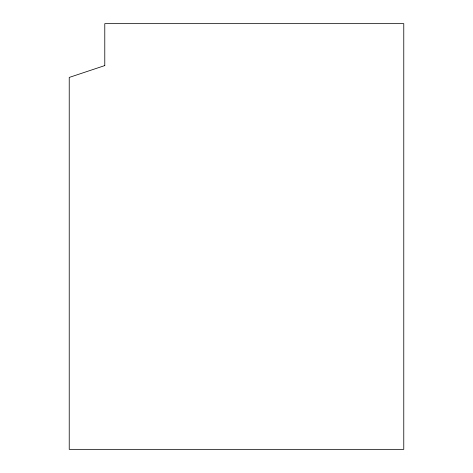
<?xml version="1.0" encoding="UTF-8"?>
<svg xmlns="http://www.w3.org/2000/svg" width="473" height="473" viewBox="0 0 473 473"><rect width="100%" height="100%" fill="white"/><g stroke="black" fill="none" stroke-linecap="round" stroke-linejoin="round"><path stroke-width="0.71" d="M104.781 65.581L69.229 77.43L69.229 449.35L403.771 449.35L403.771 23.65L104.781 23.65L104.781 65.581"/></g></svg>
